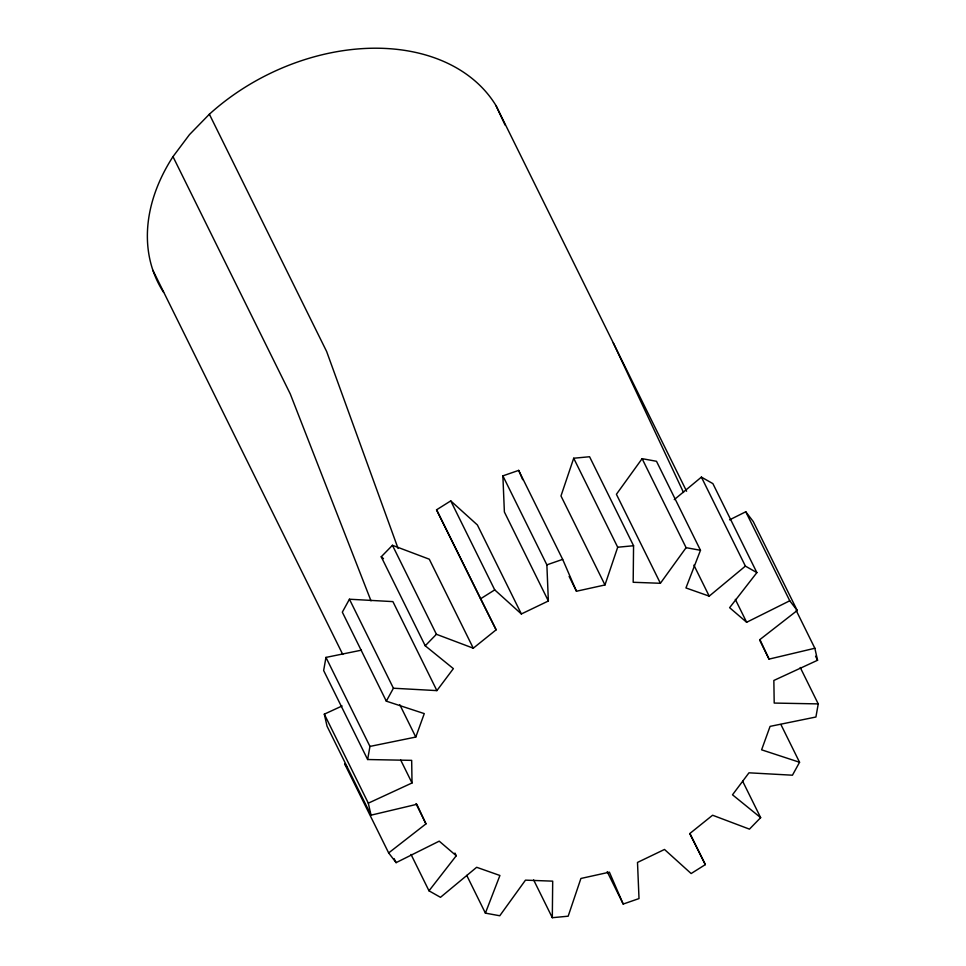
<?xml version="1.0" encoding="UTF-8"?>
<svg xmlns="http://www.w3.org/2000/svg" width="966" height="966" viewBox="0 0 966 966"><rect width="100%" height="100%" fill="white"/><g stroke="black" fill="none" stroke-linecap="round" stroke-linejoin="round"><path stroke-width="1.45" d="M690.002 833.598L705.337 864.618L691.137 873.542L664.499 849.464L637.5 862.433L639.009 898.573L623.203 904.055L609.401 872.177L580.904 878.468L568.177 916.191L552.31 917.7L552.697 881.149L525.48 880.147L499.772 915.756L485.391 913.136L466.735 875.377M569.131 576.412L576.461 591.24L604.97 584.961L560.98 495.956L573.707 458.234L589.574 456.737L633.563 545.73L633.177 582.281L660.394 583.283L686.102 547.674L642.112 458.669L616.405 494.29L660.394 583.283M361.453 650.166L325.965 657.411L323.646 670.537L367.635 759.53L411.673 760.363L412.023 782.967L368.312 803.169L371.016 815.171L416.829 804.316L425.97 823.865L388.658 852.93L396.108 862.65L439.216 841.157L456.254 855.743L429.001 890.821L440.484 897.317L476.661 867.287L499.917 875.486L485.391 913.136M367.635 759.53L369.954 746.416L325.965 657.411M800.246 667.494L818.238 703.9L815.92 717.013L770.083 726.372L761.606 749.821L799.558 762.271L792.446 775.203L748.976 772.812L732.506 794.801L760.653 817.647L749.459 829.142L712.594 815.232L689.736 833.598L705.337 864.618M604.97 584.961L617.697 547.239L573.707 458.234M369.954 746.416L415.791 737.058L424.267 713.608L386.315 701.159L342.326 612.166L349.438 599.222L392.908 601.613L436.898 690.618L453.368 668.629L425.221 645.783L381.232 556.79L392.438 545.295L429.29 559.205L473.28 648.198L496.126 629.82L436.547 509.819L450.748 500.895L477.385 524.961L521.362 613.965L548.362 600.997L546.865 564.856L502.875 475.864L518.682 470.382L562.671 559.374L576.461 591.24M642.112 458.669L656.494 461.289L700.483 550.294L685.945 587.944L709.213 596.143L745.39 566.112L756.873 572.609L729.62 607.686L746.646 622.273L789.753 600.78L797.216 610.5L759.904 639.564L769.045 659.114L814.857 648.258L817.562 660.261L773.851 680.462L774.201 703.067L818.238 703.9M386.315 701.159L393.416 688.227L349.438 599.222M163.592 292.324A190.894 137.546 -26.3 0 1 172.986 156.637L189.457 134.648L209.368 114.217A190.894 137.546 -26.3 0 1 495.993 105.584L686.597 491.235M425.221 645.783L436.415 634.288L473.28 648.198M674.268 499.639L701.401 477.119L712.884 483.616L756.873 572.609M496.126 629.82L480.537 598.811L494.737 589.888L521.362 613.965M729.608 519.841L745.776 511.775L753.226 521.507L797.216 610.5M371.016 815.171L327.027 726.178L324.322 714.164L342.085 705.965M546.865 564.856L562.671 559.374M617.697 547.239L633.563 545.73M393.416 688.227L436.898 690.618M686.102 547.674L700.483 550.294M381.232 556.79L383.478 558.614M347.156 767.173L344.669 763.925L388.658 852.93M796.201 610.5L814.857 648.258M745.776 511.775L789.753 600.78M815.558 656.216L817.562 660.261M701.401 477.119L745.39 566.112M759.711 640.241L769.045 659.114M735.319 599.355L746.646 622.273M780.902 724.512L799.558 762.271M693.89 565.134L709.213 596.143M742.661 781.24L760.653 817.647M548.362 600.997L504.385 511.992L502.875 475.864M450.748 500.895L494.737 589.888M436.547 509.819L480.537 598.811M607.203 871.694L623.203 904.055M209.368 114.217L326.653 351.539L398.077 548.471M392.438 545.295L436.415 634.288M533.643 879.941L552.31 917.7M172.986 156.637L290.283 393.959L371.004 600.852M399.791 704.697L415.791 737.058M454.926 853.05L456.254 855.743M400.697 760.049L412.023 782.967M152.918 270.335L342.761 654.453M415.972 803.64L425.97 823.865M411.009 854.415L429.001 890.821M324.322 714.164L368.312 803.169M394.116 858.605L396.108 862.65M613.289 342.906L683.517 492.479M495.993 105.584L505.133 125.133M518.682 470.382L522.703 479.667"/></g></svg>
